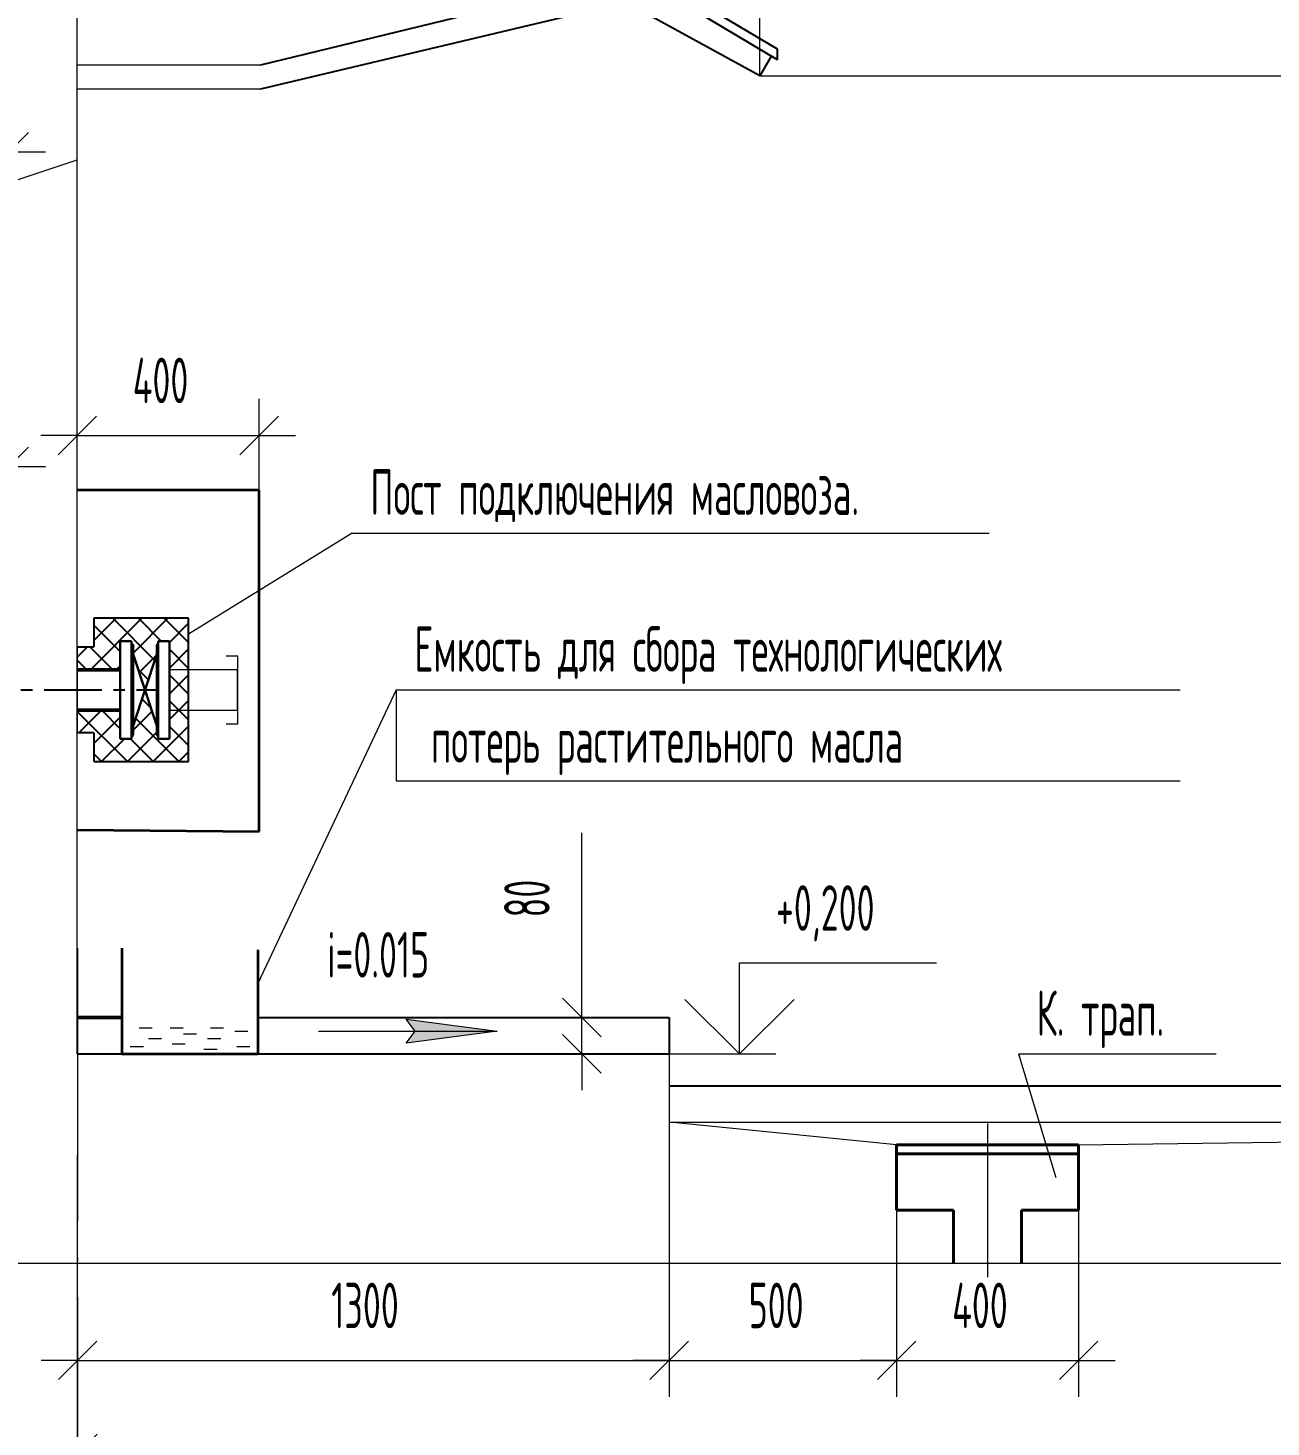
# Model space of a CAD drawing. Header units: millimetres. Extents: x -2281 to 5887, y 0 to 4166.
# Drawn here: x 2949.5 to 3017.8, y 153.6 to 230.5 of the extents above; entities that cross this region are included whole.
import ezdxf

# ---------------------------------------------------------------- set-up
doc = ezdxf.new("R2010")
doc.units = ezdxf.units.MM
for name, pattern in [('K5LT32781', [0]), ('K5LT32785', [0]), ('K5LT32797', [0]), ('K5LT32814', [5.08, 3.175, -0.635, 0.635, -0.635]), ('K5LT32817', [100.2, 50, -25, 0.2, -25]), ('K5LT32823', [0]), ('K5LT32838', [0]), ('K5LT32848', [19.2, 15, -2, 0.2, -2]), ('K5LT32866', [0]), ('K5LT32896', [0]), ('K5LT32897', [0]), ('K5LT32903', [0]), ('K5LT_AXLED', [19.5, 15, -1.5, 1.5, -1.5]), ('K5LT_BASIC', [0]), ('K5LT_DASHED', [6, 4, -2]), ('K5LT_THIN', [0]), ('K5LT_THIN_INCLUDED_TO_HATCHING', [0])]:
    doc.linetypes.add(name, pattern=pattern)
doc.layers.add('Системный слой', color=7, linetype='Continuous')
doc.styles.add('KDIMTEXTSTYLE', font='GOST_AU.SHX', dxfattribs={"width": 0.96, "oblique": 15, "height": 5})
doc.styles.add('KTEXTSTYLE', font='GOST_AU.SHX', dxfattribs={"width": 0.96, "height": 5})
doc.dimstyles.new('KDIMSTYLE (0.03)', dxfattribs={"dimtxt": 5, "dimasz": 1, "dimexe": 2, "dimexo": 0, "dimgap": 1, "dimtad": 1, "dimlfac": 40, "dimtxsty": 'KDIMTEXTSTYLE', "dimsah": 1, "dimcen": 0, "dimdle": 1, "dimadec": 0, "dimazin": 0, "dimtfac": 0.667, "dimtmove": 0, "dimatfit": 3, "dimfxl": 1, "dimtvp": 1, "dimtolj": 1, "dimtzin": 0, "dimarcsym": 0})

# ---------------------------------------------------------------- blocks, each defined once
blk = doc.blocks.new('U473')
at = {"layer": 'Системный слой', "color": 191, "linetype": 'K5LT32897', "lineweight": 30, "true_color": 0xbf7fff}
for p, q in [((2955.235, 196.836), (2954.61, 196.836)), ((2954.61, 196.836), (2954.61, 191.461)), ((2955.235, 196.836), (2955.235, 191.461)), ((2955.31, 196.632), (2955.235, 196.695)), ((2955.31, 191.666), (2955.31, 196.632)), ((2955.31, 196.399), (2955.31, 191.899)), ((2955.235, 191.461), (2954.61, 191.461)), ((2955.31, 191.666), (2955.235, 191.603))]:
    blk.add_line(p, q, dxfattribs=at)
blk = doc.blocks.new('U472')
at = {"layer": 'Системный слой'}
blk.add_blockref('U473', (0, 0), dxfattribs=at)
blk = doc.blocks.new('U474')
at = {"layer": 'Системный слой', "color": 191, "linetype": 'K5LT32897', "lineweight": 30, "true_color": 0xbf7fff}
for p, q in [((2956.61, 196.124), (2955.31, 192.174)), ((2955.31, 192.174), (2955.31, 196.124)), ((2955.31, 196.124), (2956.61, 192.174)), ((2956.61, 196.124), (2956.61, 192.174))]:
    blk.add_line(p, q, dxfattribs=at)
blk = doc.blocks.new('U476')
at = {"layer": 'Системный слой', "color": 191, "linetype": 'K5LT32897', "lineweight": 30, "true_color": 0xbf7fff}
for p, q in [((2956.685, 196.836), (2956.685, 191.461)), ((2956.685, 196.836), (2957.31, 196.836)), ((2957.31, 196.836), (2957.31, 191.461)), ((2956.61, 196.632), (2956.685, 196.695)), ((2956.61, 191.666), (2956.61, 196.632)), ((2956.61, 196.399), (2956.61, 191.899)), ((2956.61, 191.666), (2956.685, 191.603)), ((2956.685, 191.461), (2957.31, 191.461))]:
    blk.add_line(p, q, dxfattribs=at)
blk = doc.blocks.new('U475')
at = {"layer": 'Системный слой'}
blk.add_blockref('U476', (0, 0), dxfattribs=at)
blk = doc.blocks.new('D0')
at = {"layer": 'Системный слой', "color": 7, "linetype": 'K5LT_THIN', "lineweight": 13, "transparency": 16777216}
for p, q in [((2952.248, 229.318), (2952.248, 258.878)), ((2989.748, 227.899), (2989.748, 258.878)), ((2953.309, 257.938), (2951.188, 255.817)), ((2988.688, 255.817), (2990.809, 257.938)), ((2952.248, 256.878), (2950.248, 256.878)), ((2989.748, 256.878), (2952.248, 256.878)), ((2989.748, 256.878), (2991.748, 256.878))]:
    blk.add_line(p, q, dxfattribs=at)
at = {"transparency": 16777216}
blk.add_wipeout([(2968.683, 257.878), (2968.683, 261.446), (2973.128, 261.446), (2973.128, 257.878)], dxfattribs=at).dxf.layer = 'Системный слой'
at = {"layer": 'Системный слой', "color": 7, "transparency": 16777216, "insert": (2968.683, 261.145), "char_height": 2.5, "attachment_point": 1, "style": 'KTEXTSTYLE'}
blk.add_mtext('\\H3.5;\\W0.965;\\Q15;\\Q0;\\W0.715;\\H2.50;1500', dxfattribs=at)
blk = doc.blocks.new('KDIMARROW_03')
at = {"layer": 'Системный слой', "color": 0, "linetype": 'K5LT_THIN', "lineweight": 13}
for p, q in [((-1.061, -1.061), (1.061, 1.061)), ((0, 0), (-1, 0)), ((0, 0), (2, 0))]:
    blk.add_line(p, q, dxfattribs=at)
blk = doc.blocks.new('D13')
at = {"layer": 'Системный слой', "color": 7, "linetype": 'K5LT_THIN', "lineweight": 13, "transparency": 16777216}
for p, q in [((2904.748, 196.931), (2904.748, 225.723)), ((2948.498, 208.139), (2948.498, 225.723)), ((2905.809, 224.783), (2903.688, 222.662)), ((2947.438, 222.662), (2949.559, 224.783)), ((2904.748, 223.723), (2902.748, 223.723)), ((2948.498, 223.723), (2904.748, 223.723)), ((2948.498, 223.723), (2950.498, 223.723))]:
    blk.add_line(p, q, dxfattribs=at)
at = {"transparency": 16777216}
blk.add_wipeout([(2924.308, 224.973), (2924.308, 228.54), (2928.753, 228.54), (2928.753, 224.973)], dxfattribs=at).dxf.layer = 'Системный слой'
at = {"layer": 'Системный слой', "color": 7, "transparency": 16777216, "insert": (2924.308, 227.99), "char_height": 2.5, "attachment_point": 1, "style": 'KTEXTSTYLE'}
blk.add_mtext('\\H3.5;\\W0.965;\\Q15;\\Q0;\\W0.715;\\H2.50;1750', dxfattribs=at)
blk = doc.blocks.new('U677')
at = {"layer": 'Системный слой', "color": 7, "linetype": 'K5LT_THIN', "lineweight": 13}
for q in [(3006.017, 167.361), (3014.819, 174.149)]:
    blk.add_line((3003.956, 174.149), q, dxfattribs=at)
at = {"layer": 'Системный слой', "color": 7, "insert": (3004.956, 177.649), "char_height": 2.5, "attachment_point": 1, "style": 'KTEXTSTYLE'}
blk.add_mtext('\\H3.5;\\W0.965;\\Q15;\\Q0;\\W0.715;\\H2.50;К. трап.', dxfattribs=at)
blk = doc.blocks.new('U679')
at = {"layer": 'Системный слой'}
blk.add_hatch(color=7, dxfattribs=at).paths.add_polyline_path([(2975.31, 175.401), (2970.31, 176.059), (2970.81, 175.401), (2970.31, 174.743)])
at = {"layer": 'Системный слой', "color": 7, "linetype": 'K5LT_THIN', "lineweight": 13}
for p, q in [((2970.81, 175.401), (2970.31, 176.059)), ((2970.31, 176.059), (2975.31, 175.401)), ((2965.501, 175.401), (2975.31, 175.401)), ((2975.31, 175.401), (2970.31, 174.743)), ((2970.31, 174.743), (2970.81, 175.401))]:
    blk.add_line(p, q, dxfattribs=at)
blk = doc.blocks.new('D231')
at = {"layer": 'Системный слой', "color": 7, "linetype": 'K5LT_THIN', "lineweight": 13, "transparency": 16777216}
for p, q in [((2952.248, 205.129), (2952.248, 210.139)), ((2962.245, 205.129), (2962.245, 210.139)), ((2953.309, 209.199), (2951.188, 207.078)), ((2961.185, 207.078), (2963.306, 209.199)), ((2952.248, 208.139), (2950.248, 208.139)), ((2952.248, 208.139), (2962.245, 208.139)), ((2962.245, 208.139), (2964.245, 208.139))]:
    blk.add_line(p, q, dxfattribs=at)
at = {"transparency": 16777216}
blk.add_wipeout([(2955.295, 209.139), (2955.295, 212.707), (2959.042, 212.707), (2959.042, 209.139)], dxfattribs=at).dxf.layer = 'Системный слой'
at = {"layer": 'Системный слой', "color": 7, "transparency": 16777216, "insert": (2955.295, 212.406), "char_height": 2.5, "attachment_point": 1, "style": 'KTEXTSTYLE'}
blk.add_mtext('\\H3.5;\\W0.965;\\Q15;\\Q0;\\W0.715;\\H2.50;400', dxfattribs=at)
blk = doc.blocks.new('U681')
at = {"layer": 'Системный слой', "color": 7, "linetype": 'K5LT_THIN', "lineweight": 13}
for p, q in [((2969.766, 194.149), (2962.172, 178.025)), ((2969.766, 194.149), (2969.766, 189.149)), ((2969.766, 194.149), (3012.843, 194.149)), ((2969.766, 189.149), (3012.843, 189.149))]:
    blk.add_line(p, q, dxfattribs=at)
at = {"layer": 'Системный слой', "color": 7, "char_height": 2.5, "attachment_point": 1, "style": 'KTEXTSTYLE'}
for s, insert in [('\\H3.5;\\W0.965;\\Q15;\\Q0;\\W0.715;\\H2.50;Емкость для сбора технологических', (2970.766, 197.649)), ('\\H3.5;\\W0.965;\\Q15;\\Q0;\\W0.715;\\H2.50; потерь растительного масла', (2970.766, 192.649))]:
    blk.add_mtext(s, dxfattribs=dict(at, insert=insert))
blk = doc.blocks.new('D232')
at = {"layer": 'Системный слой', "color": 7, "linetype": 'K5LT_THIN', "lineweight": 13, "transparency": 16777216}
for p, q in [((3107.269, 166.66), (3107.269, 150.192)), ((2952.273, 148.42), (2952.273, 154.192)), ((2953.334, 153.252), (2951.213, 151.131)), ((3106.208, 151.131), (3108.329, 153.252)), ((2952.273, 152.192), (2950.273, 152.192)), ((2952.273, 152.192), (3107.269, 152.192)), ((3107.269, 152.192), (3109.269, 152.192))]:
    blk.add_line(p, q, dxfattribs=at)
at = {"transparency": 16777216}
blk.add_wipeout([(3027.257, 153.192), (3027.257, 156.76), (3032.083, 156.76), (3032.083, 153.192)], dxfattribs=at).dxf.layer = 'Системный слой'
at = {"layer": 'Системный слой', "color": 7, "transparency": 16777216, "insert": (3027.257, 156.459), "char_height": 2.5, "attachment_point": 1, "style": 'KTEXTSTYLE'}
blk.add_mtext('\\H3.5;\\W0.965;\\Q15;\\Q0;\\W0.715;\\H2.50;6200', dxfattribs=at)
blk = doc.blocks.new('D233')
at = {"layer": 'Системный слой', "color": 7, "linetype": 'K5LT_THIN', "lineweight": 13, "transparency": 16777216}
for p, q in [((2984.773, 170.414), (2984.773, 155.311)), ((2952.266, 152.192), (2952.266, 159.311)), ((2953.327, 158.372), (2951.206, 156.251)), ((2983.713, 156.251), (2985.834, 158.372)), ((2952.266, 157.311), (2950.266, 157.311)), ((2952.266, 157.311), (2984.773, 157.311)), ((2984.773, 157.311), (2986.773, 157.311))]:
    blk.add_line(p, q, dxfattribs=at)
at = {"transparency": 16777216}
blk.add_wipeout([(2966.205, 158.311), (2966.205, 161.879), (2970.65, 161.879), (2970.65, 158.311)], dxfattribs=at).dxf.layer = 'Системный слой'
at = {"layer": 'Системный слой', "color": 7, "transparency": 16777216, "insert": (2966.205, 161.579), "char_height": 2.5, "attachment_point": 1, "style": 'KTEXTSTYLE'}
blk.add_mtext('\\H3.5;\\W0.965;\\Q15;\\Q0;\\W0.715;\\H2.50;1300', dxfattribs=at)
blk = doc.blocks.new('D234')
at = {"layer": 'Системный слой', "color": 7, "linetype": 'K5LT_THIN', "lineweight": 13, "transparency": 16777216}
for p, q in [((3024.198, 227.899), (3024.198, 229.899)), ((3025.258, 226.838), (3023.137, 228.959)), ((2989.748, 227.899), (3026.198, 227.899)), ((3024.198, 227.899), (3024.198, 170.399)), ((3023.137, 171.459), (3025.258, 169.338)), ((3107.269, 170.399), (3022.198, 170.399)), ((3024.198, 170.399), (3024.198, 168.399))]:
    blk.add_line(p, q, dxfattribs=at)
at = {"transparency": 16777216}
blk.add_wipeout([(3023.198, 196.635), (3019.63, 196.635), (3019.63, 201.461), (3023.198, 201.461)], dxfattribs=at).dxf.layer = 'Системный слой'
at = {"layer": 'Системный слой', "color": 7, "transparency": 16777216, "insert": (3019.93, 196.635), "char_height": 2.5, "attachment_point": 1, "rotation": 90, "style": 'KTEXTSTYLE'}
blk.add_mtext('\\H3.5;\\W0.965;\\Q15;\\Q0;\\W0.715;\\H2.50;2300', dxfattribs=at)
blk = doc.blocks.new('U684')
at = {"layer": 'Системный слой', "color": 7, "linetype": 'K5LT_THIN', "lineweight": 13}
for p, q in [((2988.637, 174.149), (2988.637, 179.149)), ((2988.637, 179.149), (2999.45, 179.149)), ((2985.637, 177.149), (2988.637, 174.149)), ((2988.637, 174.149), (2991.637, 177.149)), ((2984.795, 174.149), (2990.637, 174.149))]:
    blk.add_line(p, q, dxfattribs=at)
at = {"layer": 'Системный слой', "color": 7, "insert": (2990.637, 183.416), "char_height": 2.5, "attachment_point": 1, "style": 'KTEXTSTYLE'}
blk.add_mtext('\\H3.5;\\W0.965;\\Q15;\\Q0;\\W0.715;\\H2.50;+0,200', dxfattribs=at)
blk = doc.blocks.new('D235')
at = {"layer": 'Системный слой', "color": 7, "linetype": 'K5LT_THIN', "lineweight": 13, "transparency": 16777216}
for p, q in [((2997.267, 165.573), (2997.267, 155.311)), ((2985.834, 158.372), (2983.713, 156.251)), ((2996.206, 156.251), (2998.327, 158.372)), ((2984.773, 157.876), (2984.773, 155.311)), ((2984.773, 157.311), (2982.773, 157.311)), ((2984.773, 157.311), (2997.267, 157.311)), ((2997.267, 157.311), (2999.267, 157.311))]:
    blk.add_line(p, q, dxfattribs=at)
at = {"transparency": 16777216}
blk.add_wipeout([(2989.135, 158.311), (2989.135, 161.879), (2992.754, 161.879), (2992.754, 158.311)], dxfattribs=at).dxf.layer = 'Системный слой'
at = {"layer": 'Системный слой', "color": 7, "transparency": 16777216, "insert": (2989.135, 161.579), "char_height": 2.5, "attachment_point": 1, "style": 'KTEXTSTYLE'}
blk.add_mtext('\\H3.5;\\W0.965;\\Q15;\\Q0;\\W0.715;\\H2.50;500', dxfattribs=at)
blk = doc.blocks.new('D236')
at = {"layer": 'Системный слой', "color": 7, "linetype": 'K5LT_THIN', "lineweight": 13, "transparency": 16777216}
for p, q in [((2997.267, 165.573), (2997.267, 155.311)), ((3007.267, 165.573), (3007.267, 155.311)), ((2998.327, 158.372), (2996.206, 156.251)), ((3006.206, 156.251), (3008.327, 158.372)), ((2997.267, 157.311), (2995.267, 157.311)), ((2997.267, 157.311), (3007.267, 157.311)), ((3007.267, 157.311), (3009.267, 157.311))]:
    blk.add_line(p, q, dxfattribs=at)
at = {"transparency": 16777216}
blk.add_wipeout([(3000.316, 158.311), (3000.316, 161.879), (3004.062, 161.879), (3004.062, 158.311)], dxfattribs=at).dxf.layer = 'Системный слой'
at = {"layer": 'Системный слой', "color": 7, "transparency": 16777216, "insert": (3000.316, 161.579), "char_height": 2.5, "attachment_point": 1, "rotation": 0.00001, "style": 'KTEXTSTYLE'}
blk.add_mtext('\\H3.5;\\W0.965;\\Q15;\\Q0;\\W0.715;\\H2.50;400', dxfattribs=at)
blk = doc.blocks.new('U686')
at = {"layer": 'Системный слой', "color": 7, "linetype": 'K5LT_THIN', "lineweight": 13}
for q in [(2958.36, 197.208), (3002.354, 202.767)]:
    blk.add_line((2967.347, 202.767), q, dxfattribs=at)
at = {"layer": 'Системный слой', "color": 7, "insert": (2968.347, 206.267), "char_height": 2.5, "attachment_point": 1, "style": 'KTEXTSTYLE'}
blk.add_mtext('\\H3.5;\\W0.965;\\Q15;\\Q0;\\W0.715;\\H2.50;Пост подключения масловоза.', dxfattribs=at)
blk = doc.blocks.new('D237')
at = {"layer": 'Системный слой', "color": 7, "linetype": 'K5LT_THIN', "lineweight": 13, "transparency": 16777216}
for p, q in [((2943.498, 196.511), (2943.498, 208.429)), ((2948.498, 196.511), (2948.498, 208.429)), ((2943.498, 206.429), (2941.498, 206.429)), ((2948.498, 206.429), (2943.498, 206.429)), ((2948.498, 206.429), (2950.498, 206.429))]:
    blk.add_line(p, q, dxfattribs=at)
at = {"transparency": 16777216}
blk.add_wipeout([(2944.113, 207.429), (2944.113, 210.997), (2947.733, 210.997), (2947.733, 207.429)], dxfattribs=at).dxf.layer = 'Системный слой'
at = {"layer": 'Системный слой', "color": 7, "linetype": 'K5LT_THIN', "lineweight": 13, "transparency": 16777216}
for p, q in [((2944.559, 207.489), (2942.438, 205.368)), ((2947.438, 205.368), (2949.559, 207.489))]:
    blk.add_line(p, q, dxfattribs=at)
at = {"layer": 'Системный слой', "color": 7, "transparency": 16777216, "insert": (2944.113, 210.696), "char_height": 2.5, "attachment_point": 1, "style": 'KTEXTSTYLE'}
blk.add_mtext('\\H3.5;\\W0.965;\\Q15;\\Q0;\\W0.715;\\H2.50;200', dxfattribs=at)
blk = doc.blocks.new('D238')
at = {"layer": 'Системный слой', "color": 7, "linetype": 'K5LT_THIN', "lineweight": 13, "transparency": 16777216}
for p, q in [((2979.97, 179.649), (2979.97, 186.295)), ((2979.97, 176.149), (2979.97, 179.649)), ((2979.97, 176.149), (2979.97, 178.149)), ((2981.03, 175.088), (2978.909, 177.209)), ((2976.184, 176.149), (2981.97, 176.149)), ((2979.97, 174.149), (2979.97, 176.149)), ((2978.909, 175.209), (2981.03, 173.088)), ((2979.934, 174.149), (2981.97, 174.149)), ((2979.97, 174.149), (2979.97, 172.149))]:
    blk.add_line(p, q, dxfattribs=at)
at = {"transparency": 16777216}
blk.add_wipeout([(2978.72, 181.649), (2975.152, 181.649), (2975.152, 184.189), (2978.72, 184.189)], dxfattribs=at).dxf.layer = 'Системный слой'
at = {"layer": 'Системный слой', "color": 7, "transparency": 16777216, "insert": (2975.702, 181.649), "char_height": 2.5, "attachment_point": 1, "rotation": 90, "style": 'KTEXTSTYLE'}
blk.add_mtext('\\H3.5;\\W0.965;\\Q15;\\Q0;\\W0.715;\\H2.50;80', dxfattribs=at)
blk = doc.blocks.new('U477')
at = {"layer": 'Системный слой', "color": 7, "linetype": 'K5LT32903', "lineweight": 25}
for p, q in [((2990.72377, 229.3563), (2952.14353, 252.3104)), ((2990.72377, 228.77895), (2952.14353, 251.73305)), ((2980.65354, 232.94184), (2952.14353, 250.28968)), ((2980.65354, 232.94184), (2962.31497, 228.4878)), ((2982.39278, 231.92401), (2962.31497, 227.15758)), ((2989.74817, 227.89885), (2982.39278, 231.92401)), ((2990.72377, 228.77895), (2990.72377, 229.3563)), ((2990.37317, 228.98138), (2989.74817, 227.89885))]:
    blk.add_line(p, q, dxfattribs=at)
at = {"layer": 'Системный слой', "color": 7, "linetype": 'K5LT_THIN', "lineweight": 13}
for p, q in [((2962.31497, 228.4878), (2952.2478, 228.4878)), ((2962.31497, 227.15758), (2952.24817, 227.15758))]:
    blk.add_line(p, q, dxfattribs=at)
at = {"layer": 'Системный слой', "color": 7}
dim = blk.add_linear_dim(base=(2989.74817, 256.87772), p1=(2952.24817, 229.31799), p2=(2989.74817, 227.89885), dimstyle='KDIMSTYLE (0.03)', override={"dimexo": 0, "dimpost": '\\H2.5;\\W0.715;\\Q0;<>', "dimblk1": 'KDIMARROW_03', "dimblk2": 'KDIMARROW_03', "dimse1": 0, "dimse2": 0, "dimclrt": 7, "dimtolj": 1}, dxfattribs=at)
dim.commit()
dim.dimension.update_dxf_attribs({"geometry": 'D0', "text_midpoint": (2970.99817, 256.87772), "dimtype": 160})

msp = doc.modelspace()

# ---------------------------------------------------------------- hatches: boundary and pattern name
at = {"layer": 'Системный слой', "true_color": 0x009300}
h = msp.add_hatch(dxfattribs=at)
h.set_pattern_fill('', color=94, angle=45, style=0, pattern_type=0)
h.set_pattern_definition([(45, (0, 0), (-0.70710678, 0.70710678), []), (135, (0, 0), (-0.70710678, -0.70710678), [])])
h.paths.add_polyline_path([(2953.1604, 198.08639), (2953.1604, 196.51139), (2952.24817, 196.51139), (2952.24817, 195.26139), (2954.6104, 195.26139), (2954.6104, 196.83639), (2955.2354, 196.83639), (2955.2354, 196.69466), (2955.3104, 196.63216), (2955.3104, 196.39889), (2955.3104, 196.12389), (2955.9604, 194.14889), (2956.6104, 196.12389), (2956.6104, 196.63216), (2956.6854, 196.69466), (2956.6854, 196.83639), (2957.3104, 196.83639), (2957.3104, 191.46139), (2956.6854, 191.46139), (2956.6854, 191.60311), (2956.6104, 191.66561), (2956.6104, 191.89889), (2956.6104, 192.17389), (2955.9604, 194.14889), (2955.3104, 192.17389), (2955.3104, 191.66561), (2955.2354, 191.60311), (2955.2354, 191.46139), (2954.6104, 191.46139), (2954.6104, 193.03639), (2952.24817, 193.03639), (2952.24817, 191.78639), (2953.1604, 191.78639), (2953.1604, 190.21139), (2958.3604, 190.21139), (2958.3604, 198.08639)])

# ---------------------------------------------------------------- linework, layer by layer
at = {"layer": 'Системный слой', "color": 7, "linetype": 'K5LT_THIN', "lineweight": 13}
for p, q in [((2952.24817, 174.14885), (2952.24817, 422.89885)), ((2952.24817, 174.14885), (2952.24817, 264.01512)), ((2948.49967, 222.02492), (2952.24967, 223.275)), ((2955.64288, 175.59046), (2956.36788, 175.59046)), ((2957.34753, 175.59046), (2958.07253, 175.59046)), ((2959.56344, 175.59046), (2960.28844, 175.59046)), ((2960.90185, 175.40099), (2961.62685, 175.40099)), ((2955.1582, 174.55894), (2955.8832, 174.55894)), ((2956.15093, 175.00213), (2956.87593, 175.00213)), ((2957.45389, 174.70076), (2958.17889, 174.70076)), ((2958.07548, 175.25031), (2958.80048, 175.25031)), ((2959.40389, 175.00213), (2960.12889, 175.00213)), ((2961.00821, 174.55894), (2961.73321, 174.55894)), ((2952.24817, 174.14885), (2977.74988, 174.14885)), ((2959.20094, 174.40826), (2959.92594, 174.40826)), ((2984.77317, 174.14885), (2984.77317, 170.41436)), ((2997.26691, 169.14884), (2984.79367, 170.39885)), ((2984.79367, 170.39885), (3099.76868, 170.39885)), ((3007.26691, 169.14885), (3099.76868, 170.39885)), ((2577.39047, 162.65325), (2952.40686, 162.65325)), ((2919.85591, 162.65325), (2952.40686, 162.65325)), ((2952.26813, 162.65325), (3115.01868, 162.65325))]:
    msp.add_line(p, q, dxfattribs=at)
at = {"layer": 'Системный слой', "color": 191, "linetype": 'K5LT32797', "lineweight": 35, "true_color": 0xbf7fff}
for p, q in [((2962.2451, 205.12908), (2952.24817, 205.12908)), ((2962.2451, 186.37365), (2962.2451, 205.12908)), ((2952.24817, 186.46139), (2962.2451, 186.37365))]:
    msp.add_line(p, q, dxfattribs=at)
at = {"layer": 'Системный слой', "color": 114, "linetype": 'K5LT32817', "lineweight": 25, "true_color": 0x00a552}
for p, q in [((2958.3604, 198.08639), (2953.1604, 198.08639)), ((2953.1604, 198.08639), (2953.1604, 196.51139)), ((2958.3604, 190.21139), (2958.3604, 198.08639)), ((2952.24817, 196.51139), (2953.1604, 196.51139)), ((2953.1604, 191.78639), (2952.24817, 191.78639)), ((2953.1604, 191.78639), (2953.1604, 190.21139)), ((2953.1604, 190.21139), (2958.3604, 190.21139))]:
    msp.add_line(p, q, dxfattribs=at)
at = {"layer": 'Системный слой', "color": 7, "linetype": 'K5LT_THIN_INCLUDED_TO_HATCHING', "lineweight": 13}
msp.add_line((2952.24817, 196.51139), (2952.24817, 191.78639), dxfattribs=at)
at = {"layer": 'Системный слой', "color": 7, "linetype": 'K5LT_DASHED', "lineweight": 13}
for p, q in [((2961.0604, 196.01139), (2960.4354, 196.01139)), ((2961.0604, 192.28639), (2961.0604, 196.01139)), ((2961.0604, 195.26139), (2957.3104, 195.26139)), ((2961.04691, 193.03639), (2961.04691, 195.26139)), ((2957.3104, 193.03639), (2961.0604, 193.03639)), ((2960.4354, 192.28639), (2961.0604, 192.28639))]:
    msp.add_line(p, q, dxfattribs=at)
at = {"layer": 'Системный слой', "color": 191, "linetype": 'K5LT32781', "lineweight": 50, "true_color": 0xbf7fff}
for p, q in [((2952.24817, 195.26139), (2954.6104, 195.26139)), ((2954.6104, 193.03639), (2952.24817, 193.03639))]:
    msp.add_line(p, q, dxfattribs=at)
at = {"layer": 'Системный слой', "color": 191, "linetype": 'K5LT32814', "lineweight": 25, "true_color": 0xbf7fff}
msp.add_line((2930.10278, 194.14889), (2956.5786, 194.14889), dxfattribs=at)
at = {"layer": 'Системный слой', "color": 1, "linetype": 'K5LT32848', "lineweight": 18, "true_color": 0xff0000}
msp.add_line((2952.26625, 179.95942), (2952.26625, 126.82049), dxfattribs=at)
at = {"layer": 'Системный слой', "color": 5, "linetype": 'K5LT_BASIC', "lineweight": 35, "true_color": 0x0000ff}
for p, q in [((2954.7038, 179.95942), (2954.7038, 174.14876)), ((2962.17216, 179.87177), (2962.17216, 174.14885)), ((2954.7038, 174.14876), (2962.17216, 174.14885))]:
    msp.add_line(p, q, dxfattribs=at)
at = {"layer": 'Системный слой', "color": 1, "linetype": 'K5LT32866', "lineweight": 50, "true_color": 0xff0000}
msp.add_line((2952.24817, 176.14885), (2954.7038, 176.14885), dxfattribs=at)
at = {"layer": 'Системный слой', "color": 1, "linetype": 'K5LT32838', "lineweight": 25, "true_color": 0xff0000}
for p, q in [((2962.17216, 176.14885), (2984.77138, 176.14885)), ((2984.79461, 172.39885), (3103.51868, 172.39885))]:
    msp.add_line(p, q, dxfattribs=at)
at = {"layer": 'Системный слой', "color": 1, "linetype": 'K5LT32896', "lineweight": 25, "true_color": 0xff0000}
msp.add_line((2984.77138, 176.14885), (2984.77317, 174.14885), dxfattribs=at)
at = {"layer": 'Системный слой', "color": 7, "linetype": 'K5LT32823', "lineweight": 25}
msp.add_line((2952.24817, 174.14885), (2984.79544, 174.14885), dxfattribs=at)
at = {"layer": 'Системный слой', "color": 30, "linetype": 'K5LT_AXLED', "lineweight": 13, "true_color": 0xff8000}
for p, q in [((3002.26691, 170.32136), (3002.26691, 161.81139)), ((2952.24817, 168.573), (2952.24817, 127.073))]:
    msp.add_line(p, q, dxfattribs=at)
at = {"layer": 'Системный слой', "color": 7, "linetype": 'K5LT32785', "lineweight": 40}
for p, q in [((2997.26691, 169.14884), (3007.26691, 169.14885)), ((2997.26691, 169.14884), (2997.26691, 165.57337)), ((3007.26691, 169.14885), (3007.26691, 165.57338)), ((2997.26691, 168.66816), (3007.26691, 168.66816)), ((2997.26691, 165.57337), (3000.3887, 165.57338)), ((3000.3887, 165.57338), (3000.3887, 162.65325)), ((3007.26691, 165.57338), (3004.1268, 165.57338)), ((3004.1268, 165.57338), (3004.1268, 162.65325))]:
    msp.add_line(p, q, dxfattribs=at)

# ---------------------------------------------------------------- block references
at = {"layer": 'Системный слой'}
for name in ['U681', 'U472', 'U475', 'U474', 'U677', 'U679']:
    msp.add_blockref(name, (0, 0), dxfattribs=at)

# ---------------------------------------------------------------- texts
at = {"layer": 'Системный слой', "color": 7, "insert": (2965.97704, 180.84568), "char_height": 2.5, "attachment_point": 1, "style": 'KTEXTSTYLE'}
msp.add_mtext('\\H3.5;\\W0.965;\\Q15;\\Q0;\\W0.715;\\H2.50;i=0.015', dxfattribs=at)

# ---------------------------------------------------------------- next in the draw order: block references
at = {"layer": 'Системный слой'}
msp.add_blockref('U477', (0, 0), dxfattribs=at)

# ---------------------------------------------------------------- next in the draw order: dimensions: what is measured, and where the dimension line sits
at = {"layer": 'Системный слой', "color": 7}
dim = msp.add_linear_dim(base=(2979.96974, 174.14885), p1=(2976.18359, 176.14885), p2=(2979.93359, 174.14885), angle=90, dimstyle='KDIMSTYLE (0.03)', override={"dimexo": 0, "dimpost": '\\H2.5;\\W0.715;\\Q0;<>', "dimblk1": 'KDIMARROW_03', "dimblk2": 'KDIMARROW_03', "dimse1": 0, "dimse2": 0, "dimclrt": 7, "dimtolj": 1}, dxfattribs=at)
dim.commit()
dim.dimension.update_dxf_attribs({"geometry": 'D238', "text_midpoint": (2979.96974, 182.97176), "dimtype": 160})
dim = msp.add_linear_dim(base=(2952.27317, 152.19192), p1=(3107.26868, 166.66002), p2=(2952.27317, 148.42038), dimstyle='KDIMSTYLE (0.03)', override={"dimexo": 0, "dimpost": '\\H2.5;\\W0.715;\\Q0;<>', "dimblk1": 'KDIMARROW_03', "dimblk2": 'KDIMARROW_03', "dimse1": 0, "dimse2": 0, "dimclrt": 7, "dimtolj": 1}, dxfattribs=at)
dim.commit()
dim.dimension.update_dxf_attribs({"geometry": 'D232', "text_midpoint": (3029.77093, 152.19192), "dimtype": 160})

# ---------------------------------------------------------------- next in the draw order: dimensions: what is measured, and where the dimension line sits
dim = msp.add_linear_dim(base=(3024.19779, 227.89885), p1=(3107.26868, 170.39885), p2=(2989.74817, 227.89885), angle=90, dimstyle='KDIMSTYLE (0.03)', override={"dimexo": 0, "dimpost": '\\H2.5;\\W0.715;\\Q0;<>', "dimblk1": 'KDIMARROW_03', "dimblk2": 'KDIMARROW_03', "dimse1": 0, "dimse2": 0, "dimclrt": 7, "dimtolj": 1}, dxfattribs=at)
dim.commit()
dim.dimension.update_dxf_attribs({"geometry": 'D234', "text_midpoint": (3024.19779, 199.14885), "dimtype": 160})
for base, p1, p2, picture, middle in [((2948.49817, 223.72259), (2904.74817, 196.93087), (2948.49817, 208.13881), 'D13', (2926.62317, 223.72259)), ((2952.26625, 157.31135), (2984.77317, 170.41436), (2952.26625, 152.19192), 'D233', (2968.51971, 157.31135))]:
    dim = msp.add_linear_dim(base=base, p1=p1, p2=p2, dimstyle='KDIMSTYLE (0.03)', override={"dimexo": 0, "dimpost": '\\H2.5;\\W0.715;\\Q0;<>', "dimblk1": 'KDIMARROW_03', "dimblk2": 'KDIMARROW_03', "dimse1": 0, "dimse2": 0, "dimclrt": 7, "dimtolj": 1}, dxfattribs=at)
    dim.commit()
    dim.dimension.update_dxf_attribs({"geometry": picture, "text_midpoint": middle, "dimtype": 160})

# ---------------------------------------------------------------- next in the draw order: block references
at = {"layer": 'Системный слой'}
msp.add_blockref('U684', (0, 0), dxfattribs=at)

# ---------------------------------------------------------------- next in the draw order: dimensions: what is measured, and where the dimension line sits
at = {"layer": 'Системный слой', "color": 7}
for base, p1, p2, picture, middle in [((2952.24817, 208.13881), (2962.2451, 205.12908), (2952.24817, 205.12908), 'D231', (2957.24663, 208.13881)), ((2984.77317, 157.31135), (2997.26691, 165.57337), (2984.77317, 157.87562), 'D235', (2991.02004, 157.31135))]:
    dim = msp.add_linear_dim(base=base, p1=p1, p2=p2, dimstyle='KDIMSTYLE (0.03)', override={"dimexo": 0, "dimpost": '\\H2.5;\\W0.715;\\Q0;<>', "dimblk1": 'KDIMARROW_03', "dimblk2": 'KDIMARROW_03', "dimse1": 0, "dimse2": 0, "dimclrt": 7, "dimtolj": 1}, dxfattribs=at)
    dim.commit()
    dim.dimension.update_dxf_attribs({"geometry": picture, "text_midpoint": middle, "dimtype": 160})

# ---------------------------------------------------------------- next in the draw order: block references
at = {"layer": 'Системный слой'}
msp.add_blockref('U686', (0, 0), dxfattribs=at)

# ---------------------------------------------------------------- next in the draw order: dimensions: what is measured, and where the dimension line sits
at = {"layer": 'Системный слой', "color": 7}
for base, p1, p2, picture, middle in [((2948.49817, 206.42866), (2943.49817, 196.51139), (2948.49817, 196.51139), 'D237', (2945.99817, 206.42866)), ((2997.26691, 157.31135), (3007.26691, 165.57338), (2997.26691, 165.57337), 'D236', (3002.26691, 157.31135))]:
    dim = msp.add_linear_dim(base=base, p1=p1, p2=p2, dimstyle='KDIMSTYLE (0.03)', override={"dimexo": 0, "dimpost": '\\H2.5;\\W0.715;\\Q0;<>', "dimblk1": 'KDIMARROW_03', "dimblk2": 'KDIMARROW_03', "dimse1": 0, "dimse2": 0, "dimclrt": 7, "dimtolj": 1}, dxfattribs=at)
    dim.commit()
    dim.dimension.update_dxf_attribs({"geometry": picture, "text_midpoint": middle, "dimtype": 160})

doc.saveas('drawing.dxf')
